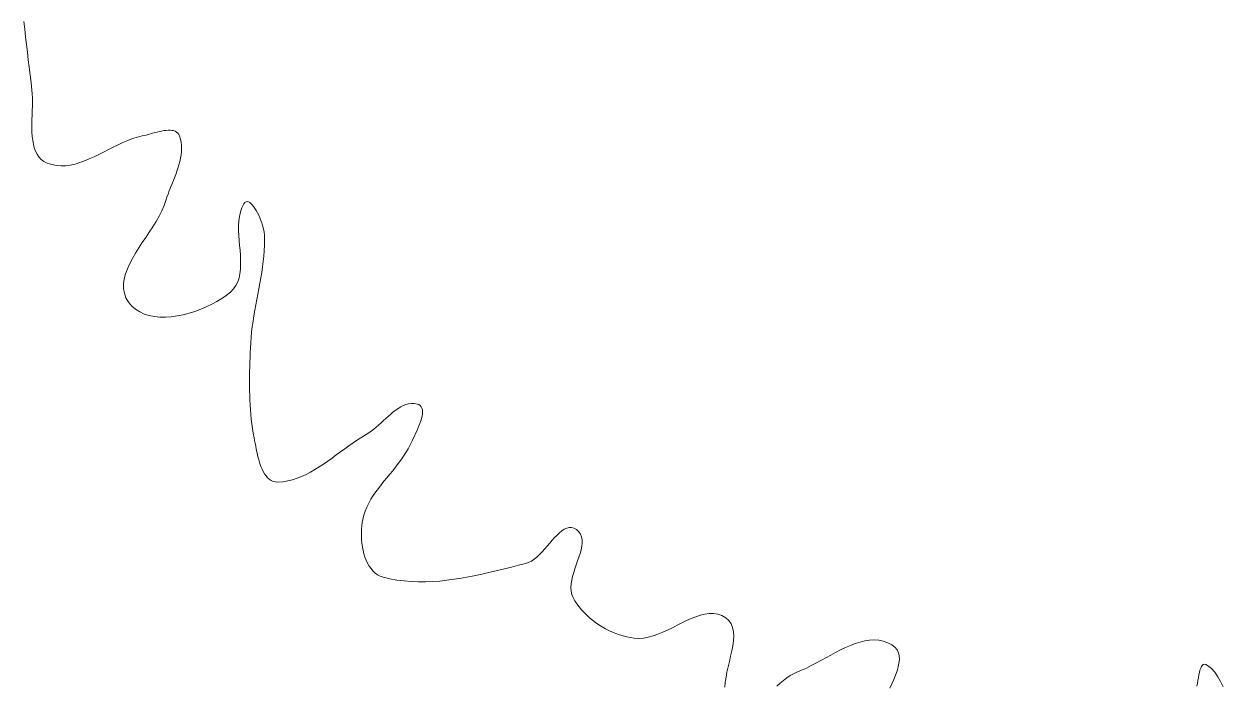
# Model space of a CAD drawing. Header units: inches. Extents: x -12 to 23, y -13.2 to 21.7.
# Drawn here: x 5.778 to 8.765, y -9.801 to -8.155 of the extents above; entities that cross this region are included whole.
import ezdxf

# ---------------------------------------------------------------- set-up
doc = ezdxf.new("R2010")
doc.units = ezdxf.units.IN
doc.header["$MEASUREMENT"] = 0
doc.layers.get('0').update_dxf_attribs({"lineweight": 0})

msp = doc.modelspace()

# ---------------------------------------------------------------- linework, layer by layer
at = {"color": 7, "linetype": 'Continuous', "lineweight": 0, "flags": 128}
for points in [[(5.7778, -8.1487), (5.7798, -8.1677), (5.7819, -8.1867), (5.7841, -8.2058), (5.7863, -8.2248), (5.7886, -8.2438), (5.7909, -8.2628), (5.7932, -8.2817), (5.7955, -8.3007), (5.7976, -8.3197), (5.7984, -8.3291), (5.7988, -8.3391), (5.7989, -8.3493), (5.7988, -8.3599), (5.7985, -8.3707), (5.7981, -8.3816), (5.7978, -8.3925), (5.7976, -8.4034), (5.7976, -8.4141), (5.7978, -8.4247), (5.7985, -8.435), (5.7996, -8.4449), (5.8013, -8.4544), (5.8036, -8.4633), (5.8066, -8.4716), (5.8104, -8.4793), (5.8152, -8.4862), (5.8209, -8.4922), (5.8277, -8.4973), (5.8357, -8.5014), (5.8471, -8.5053), (5.8585, -8.5076), (5.8701, -8.5085), (5.8817, -8.508), (5.8933, -8.5064), (5.905, -8.5038), (5.9168, -8.5003), (5.9286, -8.4959), (5.9404, -8.491), (5.9523, -8.4856), (5.9642, -8.4798), (5.9762, -8.4738), (5.9881, -8.4677), (6.0001, -8.4616), (6.0121, -8.4557), (6.0242, -8.4502), (6.0362, -8.4451), (6.0483, -8.4405), (6.0603, -8.4367), (6.0724, -8.4338), (6.0771, -8.4327), (6.0821, -8.4315), (6.0873, -8.4301), (6.0927, -8.4286), (6.0982, -8.4271), (6.1038, -8.4255), (6.1095, -8.4241), (6.1151, -8.4227), (6.1207, -8.4215), (6.1262, -8.4205), (6.1316, -8.4198), (6.1367, -8.4194), (6.1416, -8.4194), (6.1463, -8.4198), (6.1506, -8.4206), (6.1545, -8.422), (6.158, -8.424), (6.161, -8.4265), (6.1634, -8.4298), (6.1653, -8.4338), (6.1678, -8.4415), (6.1694, -8.4493), (6.1704, -8.4572), (6.1706, -8.4652), (6.1703, -8.4732), (6.1694, -8.4812), (6.168, -8.4893), (6.1662, -8.4974), (6.164, -8.5056), (6.1615, -8.5137), (6.1588, -8.5219), (6.1558, -8.53), (6.1527, -8.5382), (6.1495, -8.5463), (6.1462, -8.5544), (6.143, -8.5625), (6.1399, -8.5706), (6.1369, -8.5786), (6.1341, -8.5865), (6.1315, -8.5944), (6.1269, -8.6074), (6.1211, -8.6204), (6.1143, -8.6336), (6.1068, -8.6467), (6.0986, -8.66), (6.09, -8.6732), (6.0813, -8.6864), (6.0725, -8.6996), (6.0639, -8.7128), (6.0557, -8.7259), (6.0481, -8.7388), (6.0413, -8.7517), (6.0355, -8.7644), (6.0308, -8.777), (6.0275, -8.7894), (6.0258, -8.8016), (6.0258, -8.8136), (6.0279, -8.8253), (6.032, -8.8368), (6.0386, -8.848), (6.0465, -8.8576), (6.0558, -8.8656), (6.0661, -8.8722), (6.0775, -8.8773), (6.0897, -8.8811), (6.1027, -8.8836), (6.1163, -8.8848), (6.1303, -8.8849), (6.1448, -8.884), (6.1594, -8.882), (6.1742, -8.8791), (6.189, -8.8754), (6.2037, -8.8708), (6.2181, -8.8655), (6.2321, -8.8596), (6.2456, -8.8531), (6.2585, -8.8461), (6.2707, -8.8386), (6.2819, -8.8308), (6.2921, -8.8226), (6.2998, -8.815), (6.3058, -8.8065), (6.3104, -8.7973), (6.3137, -8.7874), (6.3159, -8.777), (6.3172, -8.766), (6.3177, -8.7546), (6.3176, -8.7429), (6.317, -8.7309), (6.3161, -8.7186), (6.3151, -8.7063), (6.3141, -8.6939), (6.3132, -8.6816), (6.3127, -8.6694), (6.3127, -8.6574), (6.3134, -8.6456), (6.3149, -8.6342), (6.3174, -8.6232), (6.321, -8.6127), (6.326, -8.6028), (6.3284, -8.5996), (6.3311, -8.5978), (6.334, -8.5972), (6.337, -8.5977), (6.3402, -8.5994), (6.3434, -8.6019), (6.3467, -8.6053), (6.3501, -8.6095), (6.3533, -8.6143), (6.3566, -8.6196), (6.3597, -8.6254), (6.3626, -8.6314), (6.3654, -8.6377), (6.368, -8.6441), (6.3703, -8.6505), (6.3723, -8.6568), (6.374, -8.6629), (6.3753, -8.6687), (6.3762, -8.6741), (6.3767, -8.6789), (6.3771, -8.6925), (6.3769, -8.7061), (6.3763, -8.7196), (6.3753, -8.7332), (6.3739, -8.7467), (6.3722, -8.7602), (6.3702, -8.7737), (6.368, -8.7872), (6.3656, -8.8007), (6.3631, -8.8142), (6.3606, -8.8276), (6.358, -8.8411), (6.3555, -8.8546), (6.353, -8.8681), (6.3507, -8.8816), (6.3485, -8.8951), (6.3466, -8.9087), (6.345, -8.9222), (6.3438, -8.9358), (6.3429, -8.9494), (6.3423, -8.9613), (6.3417, -8.9731), (6.3412, -8.985), (6.3408, -8.9969), (6.3404, -9.0088), (6.3401, -9.0207), (6.3399, -9.0326), (6.3398, -9.0445), (6.3398, -9.0564), (6.3399, -9.0683), (6.3402, -9.0801), (6.3407, -9.092), (6.3413, -9.1039), (6.3421, -9.1157), (6.3431, -9.1275), (6.3443, -9.1393), (6.3457, -9.1511), (6.3473, -9.1628), (6.3492, -9.1745), (6.3513, -9.1861), (6.3525, -9.1924), (6.3538, -9.1991), (6.3551, -9.2061), (6.3565, -9.2133), (6.3581, -9.2207), (6.3597, -9.2281), (6.3616, -9.2355), (6.3636, -9.2428), (6.3658, -9.2499), (6.3683, -9.2568), (6.371, -9.2634), (6.374, -9.2696), (6.3773, -9.2753), (6.3809, -9.2805), (6.3848, -9.2851), (6.3891, -9.289), (6.3938, -9.2921), (6.3989, -9.2943), (6.4045, -9.2957), (6.4105, -9.296), (6.4228, -9.2951), (6.4349, -9.2932), (6.4467, -9.2903), (6.4583, -9.2866), (6.4697, -9.2822), (6.4809, -9.277), (6.492, -9.2713), (6.5029, -9.265), (6.5137, -9.2582), (6.5243, -9.2511), (6.535, -9.2438), (6.5455, -9.2362), (6.556, -9.2284), (6.5665, -9.2207), (6.577, -9.213), (6.5875, -9.2053), (6.5981, -9.1979), (6.6087, -9.1908), (6.6194, -9.184), (6.6303, -9.1776), (6.6367, -9.1737), (6.643, -9.1694), (6.6492, -9.1645), (6.6553, -9.1594), (6.6615, -9.154), (6.6675, -9.1485), (6.6736, -9.1429), (6.6796, -9.1373), (6.6857, -9.1317), (6.6918, -9.1264), (6.6979, -9.1213), (6.7041, -9.1166), (6.7103, -9.1123), (6.7166, -9.1086), (6.723, -9.1054), (6.7296, -9.1029), (6.7362, -9.1012), (6.743, -9.1004), (6.7499, -9.1004), (6.7571, -9.1016), (6.7616, -9.1031), (6.7651, -9.1054), (6.7677, -9.1085), (6.7695, -9.1121), (6.7706, -9.1163), (6.7709, -9.121), (6.7706, -9.1262), (6.7697, -9.1317), (6.7684, -9.1375), (6.7666, -9.1435), (6.7645, -9.1498), (6.762, -9.1561), (6.7594, -9.1625), (6.7566, -9.1689), (6.7537, -9.1752), (6.7507, -9.1813), (6.7478, -9.1872), (6.7451, -9.1928), (6.7425, -9.1981), (6.7402, -9.203), (6.7352, -9.2128), (6.7296, -9.2224), (6.7236, -9.2318), (6.7172, -9.241), (6.7105, -9.25), (6.7036, -9.2589), (6.6965, -9.2677), (6.6892, -9.2765), (6.682, -9.2852), (6.6748, -9.2939), (6.6677, -9.3027), (6.6608, -9.3116), (6.6542, -9.3205), (6.648, -9.3296), (6.6421, -9.3389), (6.6368, -9.3484), (6.632, -9.3581), (6.6279, -9.3681), (6.6244, -9.3784), (6.6218, -9.389), (6.6204, -9.3967), (6.6194, -9.4047), (6.6188, -9.4131), (6.6185, -9.4217), (6.6185, -9.4305), (6.619, -9.4394), (6.6199, -9.4484), (6.6211, -9.4572), (6.6228, -9.466), (6.625, -9.4745), (6.6275, -9.4828), (6.6306, -9.4907), (6.6341, -9.4982), (6.638, -9.5052), (6.6425, -9.5116), (6.6474, -9.5174), (6.6529, -9.5225), (6.6589, -9.5268), (6.6655, -9.5302), (6.6725, -9.5327), (6.6898, -9.5368), (6.7072, -9.54), (6.7248, -9.5423), (6.7424, -9.5438), (6.7602, -9.5445), (6.778, -9.5444), (6.7959, -9.5437), (6.8138, -9.5424), (6.8318, -9.5405), (6.8498, -9.5381), (6.8678, -9.5352), (6.8858, -9.532), (6.9037, -9.5284), (6.9216, -9.5245), (6.9395, -9.5205), (6.9573, -9.5162), (6.975, -9.5119), (6.9927, -9.5075), (7.0102, -9.5032), (7.0276, -9.4989), (7.0349, -9.4964), (7.042, -9.4928), (7.0489, -9.4881), (7.0557, -9.4826), (7.0624, -9.4764), (7.0689, -9.4697), (7.0753, -9.4626), (7.0816, -9.4554), (7.0878, -9.4481), (7.094, -9.441), (7.1, -9.4342), (7.1061, -9.4278), (7.1121, -9.4222), (7.1181, -9.4173), (7.124, -9.4134), (7.13, -9.4106), (7.136, -9.4092), (7.1421, -9.4092), (7.1482, -9.4109), (7.1544, -9.4143), (7.1603, -9.4196), (7.1646, -9.4257), (7.1672, -9.4324), (7.1686, -9.4397), (7.1687, -9.4476), (7.1678, -9.4559), (7.166, -9.4646), (7.1636, -9.4737), (7.1607, -9.483), (7.1574, -9.4925), (7.154, -9.5021), (7.1507, -9.5118), (7.1475, -9.5215), (7.1447, -9.5311), (7.1425, -9.5406), (7.141, -9.5498), (7.1404, -9.5588), (7.1409, -9.5674), (7.1427, -9.5757), (7.1459, -9.5834), (7.1504, -9.5914), (7.1555, -9.5991), (7.161, -9.6066), (7.1669, -9.6138), (7.1732, -9.6208), (7.18, -9.6275), (7.187, -9.6339), (7.1944, -9.64), (7.2021, -9.6458), (7.21, -9.6513), (7.2182, -9.6564), (7.2266, -9.6611), (7.2352, -9.6655), (7.2439, -9.6695), (7.2528, -9.6731), (7.2618, -9.6764), (7.2708, -9.6791), (7.2799, -9.6815), (7.289, -9.6834), (7.2981, -9.6848), (7.3097, -9.6855), (7.3215, -9.6847), (7.3334, -9.6826), (7.3453, -9.6793), (7.3573, -9.675), (7.3693, -9.6701), (7.3813, -9.6645), (7.3933, -9.6587), (7.4052, -9.6527), (7.4171, -9.6467), (7.4288, -9.641), (7.4405, -9.6358), (7.452, -9.6312), (7.4633, -9.6275), (7.4744, -9.6248), (7.4853, -9.6234), (7.496, -9.6234), (7.5064, -9.6251), (7.5165, -9.6286), (7.5263, -9.6341), (7.5342, -9.641), (7.5399, -9.6492), (7.5436, -9.6585), (7.5457, -9.6687), (7.5462, -9.6798), (7.5456, -9.6916), (7.5439, -9.7039), (7.5415, -9.7167), (7.5386, -9.7297), (7.5355, -9.7429), (7.5323, -9.7562), (7.5294, -9.7693), (7.527, -9.7822), (7.5252, -9.7947), (7.5244, -9.8066)], [(7.6533, -9.8041), (7.6616, -9.7968), (7.67, -9.79), (7.6784, -9.7836), (7.6869, -9.778), (7.6953, -9.7732), (7.7038, -9.7694), (7.7154, -9.7646), (7.7272, -9.7592), (7.7391, -9.7532), (7.7512, -9.7469), (7.7633, -9.7403), (7.7756, -9.7336), (7.7879, -9.7269), (7.8002, -9.7204), (7.8125, -9.7141), (7.8248, -9.7082), (7.837, -9.7029), (7.8492, -9.6983), (7.8612, -9.6945), (7.8732, -9.6916), (7.8849, -9.6898), (7.8965, -9.6892), (7.9079, -9.69), (7.919, -9.6923), (7.9299, -9.6961), (7.9405, -9.7017), (7.9478, -9.7074), (7.9531, -9.7139), (7.9566, -9.7211), (7.9585, -9.729), (7.9589, -9.7376), (7.958, -9.7467), (7.956, -9.7563), (7.9531, -9.7663), (7.9494, -9.7767), (7.945, -9.7874), (7.9403, -9.7983), (7.9352, -9.8093)], [(8.7004, -9.8043), (8.7017, -9.7971), (8.7029, -9.79), (8.7041, -9.783), (8.7053, -9.7764), (8.7066, -9.7703), (8.708, -9.7647), (8.7097, -9.7598), (8.7115, -9.7557), (8.7137, -9.7526), (8.7163, -9.7506), (8.7192, -9.7498), (8.7227, -9.7504), (8.7266, -9.7525), (8.7364, -9.7603), (8.7451, -9.7698), (8.7527, -9.7807), (8.7594, -9.7929), (8.7654, -9.806)]]:
    msp.add_lwpolyline(points, dxfattribs=at)

doc.saveas('drawing.dxf')
